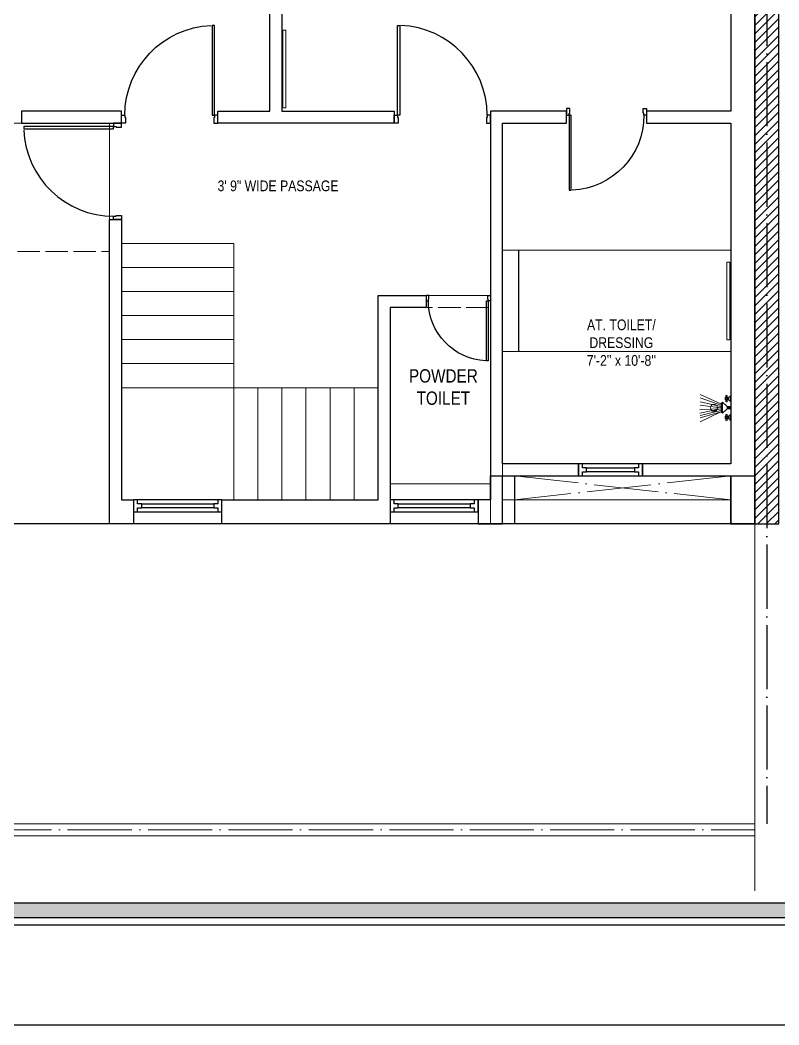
# Model space of a CAD drawing. Header units: millimetres. Extents: x 56222 to 3066687, y -650199 to -121287.
# Drawn here: x 142244.2 to 142528.2, y -175910 to -175533.9 of the extents above; entities that cross this region are included whole.
import ezdxf

# ---------------------------------------------------------------- set-up
doc = ezdxf.new("R2010")
doc.units = ezdxf.units.MM
doc.header["$MEASUREMENT"] = 0
doc.linetypes.add('ACAD_ISO02W100', pattern=[15, 12, -3])
doc.linetypes.add('ACAD_ISO04W100', pattern=[30, 24, -3, 0, -3])
doc.layers.add('AR DOOR', color=40, linetype='Continuous')
doc.layers.add('AR ELE-5', color=134, linetype='Continuous')
for name, color, linetype, lineweight in [('COLUMN', 1, 'Continuous', 30), ('ELEVATION ( SPIRAL STAIR )', 250, 'Continuous', 9), ('FIRST FLOOR ( TEXT )', 7, 'Continuous', 9), ('FIRST FLOOR_( STAIR )', 251, 'Continuous', 9), ('FURNITURE', 32, 'Continuous', 9), ('GROUND FLOOR', 7, 'Continuous', 9), ('GROUND FLOOR  ( HATCH )', 251, 'Continuous', 9), ('GROUND FLOOR  ( PLINE )', 251, 'Continuous', 30), ('NAME PLATE', 7, 'Continuous', 25), ('SECOND FLOOR', 7, 'Continuous', 9), ('SECOND FLOOR  ( PLINE )', 251, 'Continuous', 30), ('SECOND FLOOR ( PLine )', 7, 'Continuous', 30), ('SECOND FLOOR ( TEXT )', 7, 'Continuous', 9), ('UTILITY', 48, 'Continuous', 9), ('X_PLOT', 1, 'Continuous', 9), ('XX~SLAB ( BEAM )~ ( DIM )', 7, 'Continuous', 9)]:
    doc.layers.add(name, color=color, linetype=linetype, lineweight=lineweight)
doc.layers.add('XX~SLAB ( PLINE )', color=251, linetype='Continuous', plot=False)
doc.styles.add("Cn_BT_0'-0", font='swissc.ttf')
doc.styles.add('KATHA', font='swissc.ttf')

# ---------------------------------------------------------------- blocks, each defined once
blk = doc.blocks.new('LAYOUT FILE')
at = {"layer": 'NAME PLATE', "true_color": 0xd39e00}
h = blk.add_hatch(color=42, dxfattribs=at)
h.paths.add_polyline_path([(3346889.83, -513806.18), (3346889.83, -514260.7), (3347535.56, -514260.7), (3347535.56, -513806.18)])
h.paths.add_polyline_path([(3346894.36, -513810.71), (3347531.03, -513810.71), (3347531.03, -514256.17), (3346894.36, -514256.17)], flags=16)
at = {"layer": 'NAME PLATE', "color": 42, "true_color": 0xd39e00}
for points in [[(3346887.56, -513803.91), (3347537.83, -513803.91), (3347537.83, -514262.96), (3346887.56, -514262.96)], [(3346889.83, -513806.18), (3347535.56, -513806.18), (3347535.56, -514260.7), (3346889.83, -514260.7)], [(3346894.36, -513810.71), (3347531.03, -513810.71), (3347531.03, -514256.17), (3346894.36, -514256.17)]]:
    blk.add_lwpolyline(points, close=True, dxfattribs=at)
blk = doc.blocks.new('*U356')
for points in [[(-40, 0), (0, 0), (0, 30), (10, 30), (10, 100), (-40, 100)], [(0, 0), (0, -1120), (30, -1120), (30, 0)], [(1160, 0), (1120, 0), (1120, 30), (1110, 30), (1110, 100), (1160, 100)]]:
    blk.add_lwpolyline(points, close=True)
at = {"layer": 'AR ELE-5', "linetype": 'ByBlock', "ltscale": 15}
blk.add_arc((-2, 1), 1122, 272.373, 359.9653, dxfattribs=at)
blk = doc.blocks.new('*U255')
for points in [[(0, 0), (0, 1120), (-30, 1120), (-30, 0)], [(40, 0), (0, 0), (0, -30), (-10, -30), (-10, -100), (40, -100)], [(-1160, 0), (-1120, 0), (-1120, -30), (-1110, -30), (-1110, -100), (-1160, -100)]]:
    blk.add_lwpolyline(points, close=True)
at = {"layer": 'AR ELE-5', "linetype": 'ByBlock', "ltscale": 15}
blk.add_arc((2, -1), 1122, 92.373, 179.9653, dxfattribs=at)
blk = doc.blocks.new('*U256')
for points in [[(-1160, 0), (-1120, 0), (-1120, 30), (-1110, 30), (-1110, 100), (-1160, 100)], [(0, 0), (0, -1120), (-30, -1120), (-30, 0)], [(40, 0), (0, 0), (0, 30), (-10, 30), (-10, 100), (40, 100)]]:
    blk.add_lwpolyline(points, close=True)
at = {"layer": 'AR ELE-5', "linetype": 'ByBlock', "ltscale": 15}
blk.add_arc((2, 1), 1122, 180.0347, 267.627, dxfattribs=at)
blk = doc.blocks.new('*U354')
for points in [[(-1160, 0), (-1120, 0), (-1120, 30), (-1110, 30), (-1110, 100), (-1160, 100)], [(0, 0), (0, -1120), (-30, -1120), (-30, 0)], [(40, 0), (0, 0), (0, 30), (-10, 30), (-10, 100), (40, 100)]]:
    blk.add_lwpolyline(points, close=True)
at = {"layer": 'AR ELE-5', "linetype": 'ByBlock', "ltscale": 15}
blk.add_arc((2, 1), 1122, 180.0347, 267.627, dxfattribs=at)
blk = doc.blocks.new('A$C07311617')
at = {"layer": 'UTILITY'}
h = blk.add_hatch(color=7, dxfattribs=at)
h.paths.add_polyline_path([(-3.13, 2.02), (-3.13, 0), (-3.74, 0), (-3.74, 0.46), (-3.74, 1.42)])
h.paths.add_polyline_path([(-3.13, 0), (-3.13, -0.46), (-3.13, -2.02), (-3.74, -1.59), (-3.74, -0.46), (-3.74, 0)])
h = blk.add_hatch(color=7, dxfattribs=at)
h.paths.add_polyline_path([(0, 0.46), (0, 0), (-1.35, 0), (-1.35, 0.46)])
h.paths.add_polyline_path([(0, 0), (0, -0.46), (-1.35, -0.46), (-1.35, 0)])
at = {"layer": 'UTILITY', "color": 7}
for p, q in [((-3.74, 1.42), (-11.52, 4.9)), ((-1.74, 3.79), (-1.74, 4.05)), ((-1.47, 3.79), (-1.47, 4.05)), ((-0.8, 3.9), (-0.8, 2.88)), ((-0.27, 2.44), (-0.27, 4.33)), ((-3.74, 0.94), (-11.52, 3.66)), ((-3.74, 0.46), (-11.52, 2.15)), ((-3.74, 0), (-11.52, 0.93)), ((-3.13, 2.02), (-3.74, 1.42)), ((-3.13, -0.46), (-3.13, 2.02)), ((-1.35, 0.46), (-3.13, 2.02)), ((-3.13, 0.46), (-3.13, 1.42)), ((-1.74, 2.99), (-1.74, 2.72)), ((-1.47, 2.99), (-1.47, 2.72)), ((-1.35, -0.46), (-1.35, 0.46)), ((-1.35, 0.46), (0, 0.46)), ((0, -0.46), (0, 0.46)), ((-3.74, -0.46), (-11.62, -0.61)), ((-3.74, -0.46), (-11.57, -2.09)), ((-3.74, -1.03), (-11.52, -2.96)), ((-3.74, -1.59), (-11.52, -5.3)), ((-3.74, -1.59), (-11.52, -3.73)), ((-3.74, -1.59), (-3.13, -2.02)), ((-3.13, -0.46), (-3.13, -2.02)), ((-1.35, -0.46), (-3.13, -2.02)), ((-1.74, -3.22), (-1.74, -2.95)), ((-1.47, -3.22), (-1.47, -2.95)), ((-1.35, -0.46), (0, -0.46)), ((-0.8, -4.13), (-0.8, -3.11)), ((-0.27, -2.68), (-0.27, -4.56)), ((-1.74, -4.02), (-1.74, -4.29)), ((-1.47, -4.02), (-1.47, -4.29))]:
    blk.add_line(p, q, dxfattribs=at)
for points in [[(-1.07, 2.99), (-2.14, 2.99), (-2.14, 3.79), (-1.07, 3.79)], [(-1.07, -3.22), (-2.14, -3.22), (-2.14, -4.02), (-1.07, -4.02)]]:
    blk.add_lwpolyline(points, close=True, dxfattribs=at)
for points in [[(-1.35, 0.46), (-3.13, 2.02)], [(-3.13, -2.02), (-1.35, -0.46)]]:
    blk.add_lwpolyline(points, dxfattribs=at)
for centre, radius in [((-1.6, 4.32), 0.298), ((-6.31, 0), 1.33), ((-1.6, 3.39), 0.298), ((-1.6, 2.45), 0.298), ((-1.6, -2.69), 0.298), ((-1.6, -3.62), 0.298), ((-1.6, -4.55), 0.298)]:
    blk.add_circle(centre, radius, dxfattribs=at)
for centre, start, end in [((-1.47, 5.26), 285.2551, 344.7449), ((-1.47, 1.52), 15.2551, 74.7449), ((-1.47, -1.75), 285.2551, 344.7449), ((-1.47, -5.49), 15.2551, 74.7449)]:
    blk.add_arc(centre, 1.52, start, end, dxfattribs=at)

msp = doc.modelspace()

# ---------------------------------------------------------------- hatches: boundary and pattern name
at = {"layer": 'GROUND FLOOR  ( HATCH )'}
h = msp.add_hatch(dxfattribs=at)
h.set_pattern_fill('ANSI31', color=6, scale=18, style=0)
h.set_pattern_definition([(45, (25987.5376, -13103.3108), (-1.590990258, 1.590990258), [])])
h.paths.add_polyline_path([(142528.2236, -175378.9852), (142519.2236, -175378.9852), (142519.2236, -175722.4852), (142528.2236, -175722.4852)])

# ---------------------------------------------------------------- linework, layer by layer
at = {"layer": 'COLUMN', "elevation": -0.1256}
msp.add_lwpolyline([(142420.2236, -175713.4852), (142420.2236, -175704.4852), (142429.2236, -175704.4852), (142429.2236, -175722.4852), (142420.2236, -175722.4852)], dxfattribs=at)
msp.add_lwpolyline([(142510.2236, -175704.4852), (142519.2236, -175704.4852), (142519.2236, -175722.4852), (142510.2236, -175722.4852)], close=True, dxfattribs=at)
at = {"layer": 'ELEVATION ( SPIRAL STAIR )', "color": 5, "elevation": -0.1256}
for points in [[(142342.5501, -175566.6831), (142343.7066, -175566.6831), (142343.7066, -175537.5842), (142342.5501, -175537.5842)], [(142508.6763, -175653.5449), (142509.8329, -175653.5449), (142509.8329, -175624.4459), (142508.6763, -175624.4459)]]:
    msp.add_lwpolyline(points, close=True, dxfattribs=at)
at = {"layer": 'FIRST FLOOR_( STAIR )'}
for p, q in [((142324.2236, -175617.4852, -0.1256), (142282.2236, -175617.4852, -0.1256)), ((142324.2236, -175617.4852, -0.1256), (142324.2236, -175713.4852, -0.1256)), ((142324.2236, -175626.4852, -0.1256), (142282.2236, -175626.4852, -0.1256)), ((142324.2236, -175635.4852, -0.1256), (142282.2236, -175635.4852, -0.1256)), ((142324.2236, -175644.4852, -0.1256), (142282.2236, -175644.4852, -0.1256)), ((142324.2236, -175653.4852, -0.1256), (142282.2236, -175653.4852, -0.1256)), ((142324.2236, -175662.4852, -0.1256), (142282.2236, -175662.4852, -0.1256)), ((142378.2236, -175671.4852, -0.1256), (142282.2236, -175671.4852, -0.1256)), ((142333.2236, -175671.4852, -0.1256), (142333.2236, -175713.4852, -0.1256)), ((142342.2236, -175671.4852, -0.1256), (142342.2236, -175713.4852, -0.1256)), ((142351.2236, -175671.4852, -0.1256), (142351.2236, -175713.4852, -0.1256)), ((142360.2236, -175671.4852, -0.1256), (142360.2236, -175713.4852, -0.1256)), ((142369.2236, -175671.4852, -0.1256), (142369.2236, -175713.4852, -0.1256))]:
    msp.add_line(p, q, dxfattribs=at)
at = {"layer": 'GROUND FLOOR'}
for p, q in [((142519.2236, -175338.9364, -0.1256), (142519.2236, -175859.8692, -0.1256)), ((142424.7236, -175619.9852, -0.1256), (142510.2236, -175619.9852, -0.1256)), ((142424.7236, -175657.9852, -0.1256), (142510.2236, -175657.9852, -0.1256)), ((142023.4736, -175834.7352, -0.1256), (142519.2236, -175834.7352, -0.1256)), ((142018.9736, -175839.2352, -0.1256), (142519.2236, -175839.2352, -0.1256))]:
    msp.add_line(p, q, dxfattribs=at)
at = {"layer": 'GROUND FLOOR', "color": 1, "linetype": 'ACAD_ISO04W100'}
msp.add_line((142523.7236, -175338.9364, -0.1256), (142523.7236, -175722.4852, -0.1256), dxfattribs=at)
at = {"layer": 'GROUND FLOOR', "color": 1, "linetype": 'ACAD_ISO04W100', "elevation": -0.1256}
msp.add_lwpolyline([(142519.2236, -175374.4852), (142021.2236, -175374.4852), (142021.2236, -175836.9852), (142519.2236, -175836.9852)], dxfattribs=at)
at = {"layer": 'GROUND FLOOR', "color": 6, "lineweight": 30, "elevation": -0.1256}
msp.add_lwpolyline([(142528.2236, -175378.9852), (142519.2236, -175378.9852), (142519.2236, -175722.4852), (142528.2236, -175722.4852)], close=True, dxfattribs=at)
at = {"layer": 'GROUND FLOOR  ( PLINE )', "elevation": -0.1256}
msp.add_lwpolyline([(142430.7236, -175619.9852), (142430.7236, -175657.9852)], dxfattribs=at)
at = {"layer": 'SECOND FLOOR'}
for p, q in [((142337.7236, -175416.4852, -0.1256), (142337.7236, -175567.9852, -0.1256)), ((142342.2236, -175567.9852, -0.1256), (142342.2236, -175416.4852, -0.1256)), ((142510.2236, -175416.4852, -0.1256), (142510.2236, -175567.9852, -0.1256)), ((142244.7236, -175567.9852, -0.1256), (142282.2236, -175567.9852, -0.1256)), ((142244.7236, -175572.4852, -0.1256), (142244.7236, -175567.9852, -0.1256)), ((142282.2236, -175572.4852, -0.1256), (142282.2236, -175567.9852, -0.1256)), ((142420.2236, -175567.9852, -0.1256), (142448.7236, -175567.9852, -0.1256)), ((142420.2236, -175572.4852, -0.1256), (142420.2236, -175567.9852, -0.1256)), ((142448.7236, -175567.9852, -0.1256), (142448.7236, -175572.4852, -0.1256)), ((142478.7236, -175567.9852, -0.1256), (142510.2236, -175567.9852, -0.1256)), ((142478.7236, -175567.9852, -0.1256), (142478.7236, -175572.4852, -0.1256)), ((142127.7236, -175572.4852, -0.1256), (142282.2236, -175572.4852, -0.1256)), ((142277.7236, -175722.4852, -0.1256), (142277.7236, -175572.4852, -0.1256)), ((142337.7236, -175572.4852, -0.1256), (142342.2236, -175572.4852, -0.1256)), ((142420.2236, -175572.4852, -0.1256), (142420.2236, -175722.4852, -0.1256)), ((142420.2236, -175572.4852, -0.1256), (142420.2236, -175572.4852, -0.1256)), ((142424.7236, -175572.4852, -0.1256), (142424.7236, -175722.4852, -0.1256)), ((142510.2236, -175572.4852, -0.1256), (142510.2236, -175699.9852, -0.1256)), ((142277.7236, -175608.4852, -0.1256), (142282.2236, -175608.4852, -0.1256)), ((142282.2236, -175713.4852, -0.1256), (142282.2236, -175608.4852, -0.1256)), ((142378.2236, -175636.9852, -0.1256), (142378.2236, -175713.4852, -0.1256)), ((142420.2236, -175636.9852, -0.1256), (142378.2236, -175636.9852, -0.1256)), ((142390.2236, -175641.4852, -0.1256), (142382.7236, -175641.4852, -0.1256)), ((142382.7236, -175641.4852, -0.1256), (142382.7236, -175722.4852, -0.1256)), ((142424.7236, -175699.9852, -0.1256), (142510.2236, -175699.9852, -0.1256)), ((142424.7236, -175704.4852, -0.1256), (142510.2236, -175704.4852, -0.1256)), ((142510.2236, -175704.4852, -0.1256), (142510.2236, -175722.4852, -0.1256)), ((142420.2236, -175707.4852, -0.1256), (142382.7236, -175707.4852, -0.1256)), ((142378.2236, -175713.4852, -0.1256), (142282.2236, -175713.4852, -0.1256)), ((142510.2236, -175713.4852, -0.1256), (142424.7236, -175713.4852, -0.1256)), ((142519.2236, -175722.4852, -0.1256), (142118.7236, -175722.4852, -0.1256))]:
    msp.add_line(p, q, dxfattribs=at)
at = {"layer": 'SECOND FLOOR', "linetype": 'ACAD_ISO02W100', "ltscale": 0.7}
msp.add_line((142390.2236, -175641.4852, -0.1256), (142420.2236, -175641.4852, -0.1256), dxfattribs=at)
at = {"layer": 'SECOND FLOOR', "color": 1, "linetype": 'ACAD_ISO04W100'}
for p, q in [((142429.2236, -175704.4852, -0.1256), (142510.2236, -175713.4852, -0.1256)), ((142510.2236, -175704.4852, -0.1256), (142429.2236, -175713.4852, -0.1256))]:
    msp.add_line(p, q, dxfattribs=at)
at = {"layer": 'SECOND FLOOR', "color": 1, "linetype": 'ACAD_ISO02W100', "ltscale": 0.7, "elevation": -0.1256}
msp.add_lwpolyline([(142127.7236, -175620.4852), (142277.7236, -175620.4852)], dxfattribs=at)
at = {"layer": 'SECOND FLOOR  ( PLINE )', "elevation": -0.1256}
for points in [[(142337.7236, -175572.4852), (142318.2236, -175572.4852), (142318.2236, -175567.9852), (142337.7236, -175567.9852), (142337.7236, -175416.4852), (142268.7236, -175416.4852), (142268.7236, -175411.9852), (142414.2229, -175411.9852), (142414.2229, -175416.4852), (142342.2236, -175416.4852), (142342.2236, -175567.9852), (142384.2236, -175567.9852), (142384.2236, -175572.4852), (142342.2236, -175572.4852)], [(142519.2236, -175411.9852), (142474.2236, -175411.9852), (142474.2236, -175416.4852), (142510.2236, -175416.4852), (142510.2236, -175567.9852), (142478.7236, -175567.9852), (142478.7236, -175572.4852), (142510.2236, -175572.4852), (142510.2236, -175699.9852), (142477.2185, -175699.9852), (142477.2185, -175704.4852), (142510.2236, -175704.4852), (142510.2236, -175722.4852), (142519.2236, -175722.4852)], [(142282.2236, -175567.9852), (142244.7236, -175567.9852), (142244.7236, -175572.4852), (142282.2236, -175572.4852)]]:
    msp.add_lwpolyline(points, close=True, dxfattribs=at)
msp.add_lwpolyline([(142286.7236, -175722.4852), (142277.7236, -175722.4852), (142277.7236, -175608.4852), (142282.2236, -175608.4852), (142282.2236, -175713.4852), (142286.7236, -175713.4852), (142286.7236, -175722.4852), (142286.7236, -175722.4852)], dxfattribs=at)
at = {"layer": 'SECOND FLOOR ( PLine )', "elevation": -0.1256}
for points in [[(142420.2236, -175722.4852), (142420.2236, -175722.4852), (142424.7236, -175722.4852), (142424.7236, -175704.4852), (142453.2185, -175704.4852), (142453.2185, -175699.9852), (142424.7236, -175699.9852), (142424.7236, -175572.4852), (142448.7236, -175572.4852), (142448.7236, -175567.9852), (142420.2236, -175567.9852), (142420.2236, -175572.4852), (142420.2236, -175572.4852), (142420.2236, -175713.4852)], [(142420.2236, -175713.4852), (142415.7236, -175713.4852), (142415.7236, -175722.4852), (142420.2236, -175722.4852)]]:
    msp.add_lwpolyline(points, dxfattribs=at)
msp.add_lwpolyline([(142382.7236, -175636.9852), (142396.2236, -175636.9852), (142396.2236, -175641.4852), (142382.7236, -175641.4852), (142382.7236, -175641.4852), (142382.7236, -175722.4852), (142319.7236, -175722.4852), (142319.7236, -175713.4852), (142378.2236, -175713.4852), (142378.2236, -175636.9852)], close=True, dxfattribs=at)
at = {"layer": 'X_PLOT', "linetype": 'ACAD_ISO04W100', "lineweight": 30}
msp.add_line((142523.7236, -175338.9364, -0.1256), (142523.7236, -175834.7352, -0.1256), dxfattribs=at)
at = {"layer": 'XX~SLAB ( BEAM )~ ( DIM )', "color": 3, "lineweight": 30}
msp.add_lwpolyline([(142761.5003, -175256.9826), (139978.6152, -175256.9826), (139978.6152, -175910.04), (142761.5003, -175910.04)], close=True, dxfattribs=at)
at = {"layer": 'XX~SLAB ( PLINE )'}
msp.add_line((142420.2236, -175713.4852, -0.1256), (142382.7236, -175713.4852, -0.1256), dxfattribs=at)
at = {"layer": 'XX~SLAB ( PLINE )', "elevation": -0.1256}
for points in [[(142114.2236, -175411.9852), (142519.2236, -175411.9852), (142519.2236, -175722.4852), (142510.2236, -175722.4852), (142490.4189, -175722.4852), (142450.0818, -175722.4852), (142424.7236, -175722.4852), (142277.7236, -175722.4852), (142204.4801, -175722.4852), (142114.2236, -175722.4852)], [(142477.2185, -175699.9852), (142475.7185, -175699.9852), (142475.7185, -175701.4852), (142474.2185, -175701.4852), (142474.2185, -175702.9852), (142456.2185, -175702.9852), (142456.2185, -175701.4852), (142454.7185, -175701.4852), (142454.7185, -175699.9852), (142453.2185, -175699.9852), (142453.2185, -175704.4852), (142454.7185, -175704.4852), (142454.7185, -175702.9852), (142456.2185, -175702.9852), (142456.2185, -175701.4852), (142474.2185, -175701.4852), (142474.2185, -175702.9852), (142475.7185, -175702.9852), (142475.7185, -175704.4852), (142477.2185, -175704.4852), (142477.2185, -175699.9852), (142453.2185, -175699.9852), (142453.2185, -175704.4852), (142477.2185, -175704.4852)], [(142319.7236, -175713.4852), (142318.2236, -175713.4852), (142318.2236, -175714.9852), (142316.7236, -175714.9852), (142316.7236, -175716.4852), (142289.7236, -175716.4852), (142289.7236, -175714.9852), (142288.2236, -175714.9852), (142288.2236, -175713.4852), (142286.7236, -175713.4852), (142286.7236, -175717.9852), (142288.2236, -175717.9852), (142288.2236, -175716.4852), (142289.7236, -175716.4852), (142289.7236, -175714.9852), (142316.7236, -175714.9852), (142316.7236, -175716.4852), (142318.2236, -175716.4852), (142318.2236, -175717.9852), (142319.7236, -175717.9852), (142319.7236, -175713.4852), (142286.7236, -175713.4852), (142286.7236, -175717.9852), (142319.7236, -175717.9852)], [(142415.7236, -175713.4852), (142414.2236, -175713.4852), (142414.2236, -175714.9852), (142412.7236, -175714.9852), (142412.7236, -175716.4852), (142385.7236, -175716.4852), (142385.7236, -175714.9852), (142384.2236, -175714.9852), (142384.2236, -175713.4852), (142382.7236, -175713.4852), (142382.7236, -175717.9852), (142384.2236, -175717.9852), (142384.2236, -175716.4852), (142385.7236, -175716.4852), (142385.7236, -175714.9852), (142412.7236, -175714.9852), (142412.7236, -175716.4852), (142414.2236, -175716.4852), (142414.2236, -175717.9852), (142415.7236, -175717.9852), (142415.7236, -175713.4852), (142382.7236, -175713.4852), (142382.7236, -175717.9852), (142415.7236, -175717.9852)]]:
    msp.add_lwpolyline(points, close=True, dxfattribs=at)

# ---------------------------------------------------------------- block references
at = {"layer": 'AR DOOR', "linetype": 'ByBlock', "lineweight": -2, "extrusion": (0, 0, -1), "yscale": 0.02999999999996949, "zscale": -0.02999999999996949}
for name, p, xscale, rotation in [('*U256', (-142317.0236, -175569.4852, 0.1256), 0.02999999999996949, 180), ('*U256', (-142385.4236, -175569.4852, 0.1256), -0.02999999999996949, 180), ('*U255', (-142279.2236, -175573.6852, 0.1256), -0.02999999999996949, 270)]:
    msp.add_blockref(name, p, dxfattribs=dict(at, xscale=xscale, rotation=rotation))
at = {"layer": 'AR DOOR', "linetype": 'ByBlock', "lineweight": -2, "extrusion": (0, 0, -1)}
for name, p, xscale, yscale, zscale in [('*U354', (-142449.7236, -175569.5235, 0.1256), 0.02500000000004618, 0.02500000000004618, -0.02500000000004618), ('*U356', (-142419.4236, -175638.9852, 0.1256), 0.02000000000004664, 0.02000000000004664, -0.02000000000004664)]:
    msp.add_blockref(name, p, dxfattribs=dict(at, xscale=xscale, yscale=yscale, zscale=zscale))
at = {"layer": 'FURNITURE', "lineweight": 18, "rotation": 0.03312803684924393}
msp.add_blockref('A$C07311617', (142510.2236, -175678.9852, -0.1256), dxfattribs=at)
at = {"layer": 'NAME PLATE', "lineweight": 0, "xscale": 1.209046105522275, "yscale": 1.209046105522275, "zscale": 1.209046105522275}
msp.add_blockref('LAYOUT FILE', (-3904637.0885, 445894.9604), dxfattribs=at)

# ---------------------------------------------------------------- texts
at = {"layer": 'FIRST FLOOR ( TEXT )', "char_height": 4, "attachment_point": 5, "style": 'KATHA'}
for s, insert in [('3\' 9" WIDE PASSAGE', (142340.7672, -175595.9484, -0.1256)), ("AT. TOILET/\\PDRESSING\\P7'-2'' x 10'-8''", (142469.2633, -175654.6544, -0.1256))]:
    msp.add_mtext(s, dxfattribs=dict(at, insert=insert))
at = {"layer": 'SECOND FLOOR ( TEXT )', "insert": (142402.6423, -175671.2686, -0.1256), "char_height": 5, "attachment_point": 5, "style": "Cn_BT_0'-0"}
msp.add_mtext('POWDER\\PTOILET', dxfattribs=at)

doc.saveas('drawing.dxf')
